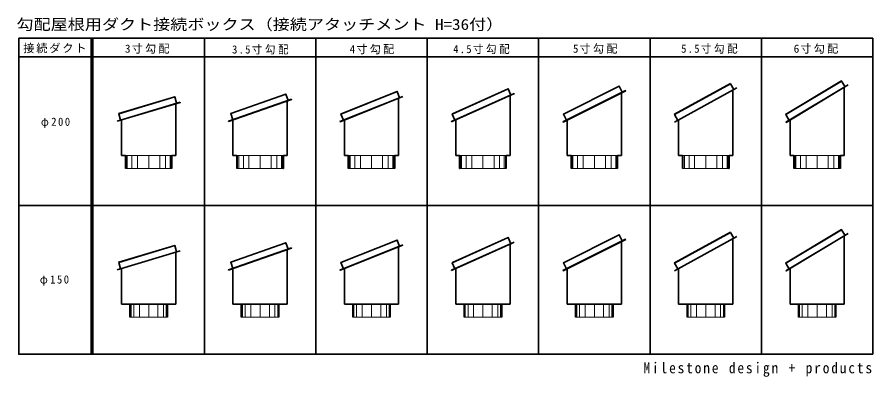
# Model space of a CAD drawing. Units: millimetres, scale not verified. Extents: x -1936 to 2673, y -1009 to 927.
import ezdxf
from ezdxf.enums import TextEntityAlignment as Align

# ---------------------------------------------------------------- set-up
doc = ezdxf.new("R2010")
doc.units = ezdxf.units.MM
doc.header["$LTSCALE"] = 20
doc.layers.add('0-0', color=4, linetype='Continuous', lineweight=9)
doc.styles.add('ＭＳ ゴシック', font='')
doc.styles.add('ＭＳ 明朝', font='')
doc.styles.get('ＭＳ ゴシック').set_extended_font_data('MS Gothic')
doc.styles.get('ＭＳ 明朝').set_extended_font_data('MS Mincho')

msp = doc.modelspace()

# ---------------------------------------------------------------- linework, layer by layer
at = {"layer": '0-0', "color": 7, "lineweight": 35}
for p, q in [((-1927.43, 812.73), (1472.57, 812.73)), ((-1537.43, 812.73), (-1537.43, -887.27)), ((-1527.43, 812.73), (-1527.43, -887.27)), ((-927.43, 812.73), (-927.43, -887.27)), ((-327.43, 812.73), (-327.43, -887.27)), ((272.57, 812.73), (272.57, -887.27)), ((872.57, 812.73), (872.57, -887.27)), ((1472.57, 812.73), (1472.57, -87.27)), ((1472.57, 812.73), (2672.57, 812.73)), ((1472.57, 812.73), (1472.57, -887.27)), ((2072.57, 812.73), (2072.57, -887.27)), ((2672.57, 812.73), (2672.57, -887.27)), ((-1927.43, 712.73), (1472.57, 712.73)), ((1472.57, 712.73), (2672.57, 712.73)), ((1005.67, 403.65), (1307.09, 554.36)), ((1323.19, 522.16), (1307.09, 554.36)), ((1604.49, 402.81), (1905.56, 568.4)), ((1922.91, 536.85), (1905.56, 568.4)), ((2203.4, 401.96), (2504.27, 582.49)), ((2204.51, 361.23), (2539.69, 562.34)), ((2204.77, 360.8), (2539.95, 561.91)), ((2205.03, 360.37), (2540.2, 561.48)), ((2522.8, 551.62), (2504.27, 582.49)), ((2540.2, 561.48), (2539.69, 562.34)), ((-476.67, 477.67), (-488.56, 511.65)), ((110.02, 525.97), (-191.73, 405.27)), ((123.39, 492.54), (110.02, 525.97)), ((407.39, 404.79), (707.71, 539.93)), ((446.47, 382.9), (730.23, 510.59)), ((698.17, 495.5), (730.48, 510.04)), ((722.48, 507.1), (707.71, 539.93)), ((730.23, 510.59), (740.72, 515.31)), ((730.48, 510.04), (740.96, 514.76)), ((740.96, 514.76), (740.51, 515.77)), ((1003.66, 362.95), (1340.86, 531.55)), ((1003.88, 362.5), (1341.08, 531.1)), ((1004.11, 362.06), (1341.3, 530.66)), ((1318.77, 519.39), (1318.77, 182.73)), ((1341.3, 530.66), (1340.86, 531.55)), ((1604.08, 362.07), (1940.19, 546.93)), ((1604.32, 361.63), (1940.43, 546.49)), ((1604.56, 361.19), (1940.67, 546.05)), ((1918.77, 534), (1918.77, 182.73)), ((1940.67, 546.05), (1940.19, 546.93)), ((2518.77, 548.62), (2518.77, 182.73)), ((-1397.77, 367.01), (-1057.74, 469.02)), ((-1397.62, 366.53), (-1057.59, 468.54)), ((-1397.48, 366.05), (-1057.45, 468.06)), ((-1388.81, 406.76), (-1087.1, 497.27)), ((-1076.75, 462.79), (-1087.1, 497.27)), ((-1081.23, 460.93), (-1081.23, 182.73)), ((-1057.45, 468.06), (-1057.74, 469.02)), ((-797.46, 365.92), (-457.95, 484.75)), ((-797.3, 365.45), (-457.79, 484.28)), ((-797.13, 364.98), (-457.62, 483.81)), ((-481.23, 475.54), (-481.23, 182.73)), ((-457.85, 499.51), (-458.04, 499.97)), ((-457.62, 483.81), (-457.95, 484.75)), ((141.78, 500.44), (-197.12, 364.88)), ((141.96, 499.97), (-196.93, 364.42)), ((118.77, 490.16), (118.77, 182.73)), ((142.15, 499.51), (141.96, 499.97)), ((718.77, 504.77), (718.77, 182.73)), ((-1378.47, 372.28), (-1388.81, 406.76)), ((-1373.53, 373.24), (-1373.53, 182.73)), ((-773.53, 373.24), (-773.53, 182.73)), ((-178.36, 371.84), (-191.73, 405.27)), ((-173.53, 373.24), (-173.53, 182.73)), ((422.16, 371.96), (407.39, 404.79)), ((414.41, 368.47), (446.47, 382.9)), ((426.47, 373.24), (426.47, 182.73)), ((1021.77, 371.45), (1005.67, 403.65)), ((1026.47, 373.24), (1026.47, 182.73)), ((1621.84, 371.27), (1604.49, 402.81)), ((1626.47, 373.24), (1626.47, 182.73)), ((2221.92, 371.09), (2203.4, 401.96)), ((2226.47, 373.24), (2226.47, 182.73)), ((-1397.48, 366.05), (-1397.77, 367.01)), ((-797.13, 364.98), (-797.46, 365.92)), ((403.92, 363.75), (414.41, 368.47)), ((1004.11, 362.06), (1003.66, 362.95)), ((1604.56, 361.19), (1604.08, 362.07)), ((2205.03, 360.37), (2204.51, 361.23)), ((-1373.53, 182.73), (-1353.03, 182.73)), ((-1353.03, 182.73), (-1353.03, 112.73)), ((-1101.83, 182.73), (-1081.23, 182.73)), ((-1101.83, 182.73), (-1101.83, 112.73)), ((-773.53, 182.73), (-753.03, 182.73)), ((-753.03, 182.73), (-753.03, 112.73)), ((-501.83, 182.73), (-481.23, 182.73)), ((-501.83, 182.73), (-501.83, 112.73)), ((-173.53, 182.73), (-153.03, 182.73)), ((-153.03, 182.73), (-153.03, 112.73)), ((98.17, 182.73), (118.77, 182.73)), ((98.17, 182.73), (98.17, 112.73)), ((426.47, 182.73), (446.97, 182.73)), ((446.97, 182.73), (446.97, 112.73)), ((698.17, 182.73), (718.77, 182.73)), ((698.17, 182.73), (698.17, 112.73)), ((1026.47, 182.73), (1046.97, 182.73)), ((1046.97, 182.73), (1046.97, 112.73)), ((1298.17, 182.73), (1318.77, 182.73)), ((1298.17, 182.73), (1298.17, 112.73)), ((1626.47, 182.73), (1646.97, 182.73)), ((1646.97, 182.73), (1646.97, 112.73)), ((1898.17, 182.73), (1918.77, 182.73)), ((1898.17, 182.73), (1898.17, 112.73)), ((2226.47, 182.73), (2246.97, 182.73)), ((2246.97, 182.73), (2246.97, 112.73)), ((2498.17, 182.73), (2518.77, 182.73)), ((2498.17, 182.73), (2498.17, 112.73)), ((-1353.03, 112.73), (-1352.43, 112.73)), ((-1101.83, 112.73), (-1102.43, 112.73)), ((-753.03, 112.73), (-752.43, 112.73)), ((-501.83, 112.73), (-502.43, 112.73)), ((-153.03, 112.73), (-152.43, 112.73)), ((98.17, 112.73), (97.57, 112.73)), ((446.97, 112.73), (447.57, 112.73)), ((698.17, 112.73), (697.57, 112.73)), ((1046.97, 112.73), (1047.57, 112.73)), ((1298.17, 112.73), (1297.57, 112.73)), ((1646.97, 112.73), (1647.57, 112.73)), ((1898.17, 112.73), (1897.57, 112.73)), ((2246.97, 112.73), (2247.57, 112.73)), ((2498.17, 112.73), (2497.57, 112.73)), ((-1927.43, -87.27), (1472.57, -87.27)), ((1472.57, -87.27), (2672.57, -87.27)), ((2203.4, -398.04), (2504.27, -217.51)), ((2522.8, -248.38), (2504.27, -217.51)), ((110.02, -274.03), (-191.73, -394.73)), ((123.39, -307.46), (110.02, -274.03)), ((407.39, -395.21), (707.71, -260.07)), ((722.48, -292.9), (707.71, -260.07)), ((1003.66, -437.05), (1340.86, -268.45)), ((1003.88, -437.5), (1341.08, -268.9)), ((1004.11, -437.94), (1341.3, -269.34)), ((1005.67, -396.35), (1307.09, -245.64)), ((1323.19, -277.84), (1307.09, -245.64)), ((1341.3, -269.34), (1340.86, -268.45)), ((1604.08, -437.93), (1940.19, -253.07)), ((1604.32, -438.37), (1940.43, -253.51)), ((1604.49, -397.19), (1905.56, -231.6)), ((1604.56, -438.81), (1940.67, -253.95)), ((1922.91, -263.15), (1905.56, -231.6)), ((1918.77, -266), (1918.77, -617.27)), ((1940.67, -253.95), (1940.19, -253.07)), ((2204.51, -438.77), (2539.69, -237.66)), ((2204.77, -439.2), (2539.95, -238.09)), ((2205.03, -439.63), (2540.2, -238.52)), ((2518.77, -251.38), (2518.77, -617.27)), ((2540.2, -238.52), (2539.69, -237.66)), ((-1388.81, -393.24), (-1087.1, -302.73)), ((-1076.75, -337.21), (-1087.1, -302.73)), ((-797.46, -434.08), (-457.95, -315.25)), ((-797.3, -434.55), (-457.79, -315.72)), ((-797.13, -435.02), (-457.62, -316.19)), ((-476.67, -322.33), (-488.56, -288.35)), ((-457.85, -300.49), (-458.04, -300.03)), ((-457.62, -316.19), (-457.95, -315.25)), ((141.78, -299.56), (-197.12, -435.12)), ((141.96, -300.03), (-196.93, -435.58)), ((118.77, -309.84), (118.77, -617.27)), ((142.15, -300.49), (141.96, -300.03)), ((446.47, -417.1), (730.23, -289.41)), ((698.17, -304.5), (730.48, -289.96)), ((718.77, -295.23), (718.77, -617.27)), ((730.23, -289.41), (740.72, -284.69)), ((730.48, -289.96), (740.96, -285.24)), ((740.96, -285.24), (740.51, -284.23)), ((1318.77, -280.61), (1318.77, -617.27)), ((-1397.77, -432.99), (-1057.74, -330.98)), ((-1397.62, -433.47), (-1057.59, -331.46)), ((-1397.48, -433.95), (-1057.45, -331.94)), ((-1081.23, -339.07), (-1081.23, -617.27)), ((-1057.45, -331.94), (-1057.74, -330.98)), ((-481.23, -324.46), (-481.23, -617.27)), ((-1378.47, -427.72), (-1388.81, -393.24)), ((-178.36, -428.16), (-191.73, -394.73)), ((422.16, -428.04), (407.39, -395.21)), ((1021.77, -428.55), (1005.67, -396.35)), ((1621.84, -428.73), (1604.49, -397.19)), ((2221.92, -428.91), (2203.4, -398.04)), ((-1397.48, -433.95), (-1397.77, -432.99)), ((-1373.53, -426.76), (-1373.53, -617.27)), ((-797.13, -435.02), (-797.46, -434.08)), ((-773.53, -426.76), (-773.53, -617.27)), ((-173.53, -426.76), (-173.53, -617.27)), ((403.92, -436.25), (414.41, -431.53)), ((414.41, -431.53), (446.47, -417.1)), ((426.47, -426.76), (426.47, -617.27)), ((1004.11, -437.94), (1003.66, -437.05)), ((1026.47, -426.76), (1026.47, -617.27)), ((1604.56, -438.81), (1604.08, -437.93)), ((1626.47, -426.76), (1626.47, -617.27)), ((2205.03, -439.63), (2204.51, -438.77)), ((2226.47, -426.76), (2226.47, -617.27)), ((-1328.43, -617.27), (-1328.43, -687.27)), ((-1126.43, -617.27), (-1126.43, -687.27)), ((-728.43, -617.27), (-728.43, -687.27)), ((-526.43, -617.27), (-526.43, -687.27)), ((-128.43, -617.27), (-128.43, -687.27)), ((73.57, -617.27), (73.57, -687.27)), ((471.57, -617.27), (471.57, -687.27)), ((673.57, -617.27), (673.57, -687.27)), ((1071.57, -617.27), (1071.57, -687.27)), ((1273.57, -617.27), (1273.57, -687.27)), ((1671.57, -617.27), (1671.57, -687.27)), ((1873.57, -617.27), (1873.57, -687.27)), ((2271.57, -617.27), (2271.57, -687.27)), ((2473.57, -617.27), (2473.57, -687.27)), ((1472.57, -887.27), (2672.57, -887.27))]:
    msp.add_line(p, q, dxfattribs=at)
at = {"layer": '0-0'}
for p, q in [((1603.05, 405.44), (1904.11, 571.02)), ((1904.11, 571.02), (1905.56, 568.4)), ((2201.86, 404.54), (2502.73, 585.06)), ((2502.73, 585.06), (2504.27, 582.49)), ((-786.58, 410.52), (-489.55, 514.48)), ((-489.55, 514.48), (-488.56, 511.65)), ((108.91, 528.76), (110.02, 525.97)), ((406.16, 407.52), (706.48, 542.67)), ((707.71, 539.93), (706.48, 542.67)), ((-1389.67, 409.63), (-1087.96, 500.15)), ((-1087.96, 500.15), (-1087.1, 497.27)), ((-1389.67, 409.63), (-1388.81, 406.76)), ((-786.58, 410.52), (-785.59, 407.69)), ((406.16, 407.52), (407.39, 404.79)), ((1004.33, 406.33), (1005.67, 403.65)), ((1603.05, 405.44), (1604.49, 402.81)), ((2201.86, 404.54), (2203.4, 401.96)), ((-1353.03, 182.73), (-1101.83, 182.73)), ((-1352.63, 182.73), (-1352.63, 112.73)), ((-1351.93, 182.73), (-1351.93, 112.73)), ((-1350.43, 182.73), (-1350.43, 112.73)), ((-1348.43, 182.73), (-1348.43, 112.73)), ((-1342.43, 182.73), (-1342.43, 112.73)), ((-1317.43, 182.73), (-1317.43, 112.73)), ((-1287.43, 182.73), (-1287.43, 112.73)), ((-1227.43, 182.73), (-1227.43, 112.73)), ((-1167.43, 182.73), (-1167.43, 112.73)), ((-1137.43, 182.73), (-1137.43, 112.73)), ((-1112.43, 182.73), (-1112.43, 112.73)), ((-1106.43, 182.73), (-1106.43, 112.73)), ((-1104.43, 182.73), (-1104.43, 112.73)), ((-1102.93, 182.73), (-1102.93, 112.73)), ((-1102.23, 182.73), (-1102.23, 112.73)), ((-753.03, 182.73), (-501.83, 182.73)), ((-752.63, 182.73), (-752.63, 112.73)), ((-751.93, 182.73), (-751.93, 112.73)), ((-750.43, 182.73), (-750.43, 112.73)), ((-748.43, 182.73), (-748.43, 112.73)), ((-742.43, 182.73), (-742.43, 112.73)), ((-717.43, 182.73), (-717.43, 112.73)), ((-687.43, 182.73), (-687.43, 112.73)), ((-627.43, 182.73), (-627.43, 112.73)), ((-567.43, 182.73), (-567.43, 112.73)), ((-537.43, 182.73), (-537.43, 112.73)), ((-512.43, 182.73), (-512.43, 112.73)), ((-506.43, 182.73), (-506.43, 112.73)), ((-504.43, 182.73), (-504.43, 112.73)), ((-502.93, 182.73), (-502.93, 112.73)), ((-502.23, 182.73), (-502.23, 112.73)), ((-153.03, 182.73), (98.17, 182.73)), ((-152.63, 182.73), (-152.63, 112.73)), ((-151.93, 182.73), (-151.93, 112.73)), ((-150.43, 182.73), (-150.43, 112.73)), ((-148.43, 182.73), (-148.43, 112.73)), ((-142.43, 182.73), (-142.43, 112.73)), ((-117.43, 182.73), (-117.43, 112.73)), ((-87.43, 182.73), (-87.43, 112.73)), ((-27.43, 182.73), (-27.43, 112.73)), ((32.57, 182.73), (32.57, 112.73)), ((62.57, 182.73), (62.57, 112.73)), ((87.57, 182.73), (87.57, 112.73)), ((93.57, 182.73), (93.57, 112.73)), ((95.57, 182.73), (95.57, 112.73)), ((97.07, 182.73), (97.07, 112.73)), ((97.77, 182.73), (97.77, 112.73)), ((446.97, 182.73), (698.17, 182.73)), ((447.37, 182.73), (447.37, 112.73)), ((448.07, 182.73), (448.07, 112.73)), ((449.57, 182.73), (449.57, 112.73)), ((451.57, 182.73), (451.57, 112.73)), ((457.57, 182.73), (457.57, 112.73)), ((482.57, 182.73), (482.57, 112.73)), ((512.57, 182.73), (512.57, 112.73)), ((572.57, 182.73), (572.57, 112.73)), ((632.57, 182.73), (632.57, 112.73)), ((662.57, 182.73), (662.57, 112.73)), ((687.57, 182.73), (687.57, 112.73)), ((693.57, 182.73), (693.57, 112.73)), ((695.57, 182.73), (695.57, 112.73)), ((697.07, 182.73), (697.07, 112.73)), ((697.77, 182.73), (697.77, 112.73)), ((1046.97, 182.73), (1298.17, 182.73)), ((1047.37, 182.73), (1047.37, 112.73)), ((1048.07, 182.73), (1048.07, 112.73)), ((1049.57, 182.73), (1049.57, 112.73)), ((1051.57, 182.73), (1051.57, 112.73)), ((1057.57, 182.73), (1057.57, 112.73)), ((1082.57, 182.73), (1082.57, 112.73)), ((1112.57, 182.73), (1112.57, 112.73)), ((1172.57, 182.73), (1172.57, 112.73)), ((1232.57, 182.73), (1232.57, 112.73)), ((1262.57, 182.73), (1262.57, 112.73)), ((1287.57, 182.73), (1287.57, 112.73)), ((1293.57, 182.73), (1293.57, 112.73)), ((1295.57, 182.73), (1295.57, 112.73)), ((1297.07, 182.73), (1297.07, 112.73)), ((1297.77, 182.73), (1297.77, 112.73)), ((1646.97, 182.73), (1898.17, 182.73)), ((1647.37, 182.73), (1647.37, 112.73)), ((1648.07, 182.73), (1648.07, 112.73)), ((1649.57, 182.73), (1649.57, 112.73)), ((1651.57, 182.73), (1651.57, 112.73)), ((1657.57, 182.73), (1657.57, 112.73)), ((1682.57, 182.73), (1682.57, 112.73)), ((1712.57, 182.73), (1712.57, 112.73)), ((1772.57, 182.73), (1772.57, 112.73)), ((1832.57, 182.73), (1832.57, 112.73)), ((1862.57, 182.73), (1862.57, 112.73)), ((1887.57, 182.73), (1887.57, 112.73)), ((1893.57, 182.73), (1893.57, 112.73)), ((1895.57, 182.73), (1895.57, 112.73)), ((1897.07, 182.73), (1897.07, 112.73)), ((1897.77, 182.73), (1897.77, 112.73)), ((2246.97, 182.73), (2498.17, 182.73)), ((2247.37, 182.73), (2247.37, 112.73)), ((2248.07, 182.73), (2248.07, 112.73)), ((2249.57, 182.73), (2249.57, 112.73)), ((2251.57, 182.73), (2251.57, 112.73)), ((2257.57, 182.73), (2257.57, 112.73)), ((2282.57, 182.73), (2282.57, 112.73)), ((2312.57, 182.73), (2312.57, 112.73)), ((2372.57, 182.73), (2372.57, 112.73)), ((2432.57, 182.73), (2432.57, 112.73)), ((2462.57, 182.73), (2462.57, 112.73)), ((2487.57, 182.73), (2487.57, 112.73)), ((2493.57, 182.73), (2493.57, 112.73)), ((2495.57, 182.73), (2495.57, 112.73)), ((2497.07, 182.73), (2497.07, 112.73)), ((2497.77, 182.73), (2497.77, 112.73)), ((-1352.43, 112.73), (-1102.43, 112.73)), ((-752.43, 112.73), (-502.43, 112.73)), ((-152.43, 112.73), (97.57, 112.73)), ((447.57, 112.73), (697.57, 112.73)), ((1047.57, 112.73), (1297.57, 112.73)), ((1647.57, 112.73), (1897.57, 112.73)), ((2247.57, 112.73), (2497.57, 112.73)), ((1603.05, -394.56), (1904.11, -228.98)), ((1904.11, -228.98), (1905.56, -231.6)), ((2201.86, -395.46), (2502.73, -214.94)), ((2502.73, -214.94), (2504.27, -217.51)), ((108.91, -271.24), (110.02, -274.03)), ((406.16, -392.48), (706.48, -257.33)), ((707.71, -260.07), (706.48, -257.33)), ((-1389.67, -390.37), (-1087.96, -299.85)), ((-1087.96, -299.85), (-1087.1, -302.73)), ((-786.58, -389.48), (-489.55, -285.52)), ((-489.55, -285.52), (-488.56, -288.35)), ((-1389.67, -390.37), (-1388.81, -393.24)), ((-786.58, -389.48), (-785.59, -392.31)), ((406.16, -392.48), (407.39, -395.21)), ((1004.33, -393.67), (1005.67, -396.35)), ((1603.05, -394.56), (1604.49, -397.19)), ((2201.86, -395.46), (2203.4, -398.04)), ((-1328.43, -617.27), (-1126.43, -617.27)), ((-1328.23, -617.27), (-1328.23, -687.27)), ((-1327.93, -617.27), (-1327.93, -687.27)), ((-1326.93, -617.27), (-1326.93, -687.27)), ((-1325.43, -617.27), (-1325.43, -687.27)), ((-1322.43, -617.27), (-1322.43, -687.27)), ((-1307.43, -617.27), (-1307.43, -687.27)), ((-1277.43, -617.27), (-1277.43, -687.27)), ((-1227.43, -617.27), (-1227.43, -687.27)), ((-1177.43, -617.27), (-1177.43, -687.27)), ((-1147.43, -617.27), (-1147.43, -687.27)), ((-1132.43, -617.27), (-1132.43, -687.27)), ((-1129.43, -617.27), (-1129.43, -687.27)), ((-1127.93, -617.27), (-1127.93, -687.27)), ((-1126.93, -617.27), (-1126.93, -687.27)), ((-1126.63, -617.27), (-1126.63, -687.27)), ((-728.43, -617.27), (-526.43, -617.27)), ((-728.23, -617.27), (-728.23, -687.27)), ((-727.93, -617.27), (-727.93, -687.27)), ((-726.93, -617.27), (-726.93, -687.27)), ((-725.43, -617.27), (-725.43, -687.27)), ((-722.43, -617.27), (-722.43, -687.27)), ((-707.43, -617.27), (-707.43, -687.27)), ((-677.43, -617.27), (-677.43, -687.27)), ((-627.43, -617.27), (-627.43, -687.27)), ((-577.43, -617.27), (-577.43, -687.27)), ((-547.43, -617.27), (-547.43, -687.27)), ((-532.43, -617.27), (-532.43, -687.27)), ((-529.43, -617.27), (-529.43, -687.27)), ((-527.93, -617.27), (-527.93, -687.27)), ((-526.93, -617.27), (-526.93, -687.27)), ((-526.63, -617.27), (-526.63, -687.27)), ((-128.43, -617.27), (73.57, -617.27)), ((-128.23, -617.27), (-128.23, -687.27)), ((-127.93, -617.27), (-127.93, -687.27)), ((-126.93, -617.27), (-126.93, -687.27)), ((-125.43, -617.27), (-125.43, -687.27)), ((-122.43, -617.27), (-122.43, -687.27)), ((-107.43, -617.27), (-107.43, -687.27)), ((-77.43, -617.27), (-77.43, -687.27)), ((-27.43, -617.27), (-27.43, -687.27)), ((22.57, -617.27), (22.57, -687.27)), ((52.57, -617.27), (52.57, -687.27)), ((67.57, -617.27), (67.57, -687.27)), ((70.57, -617.27), (70.57, -687.27)), ((72.07, -617.27), (72.07, -687.27)), ((73.07, -617.27), (73.07, -687.27)), ((73.37, -617.27), (73.37, -687.27)), ((471.57, -617.27), (673.57, -617.27)), ((471.77, -617.27), (471.77, -687.27)), ((472.07, -617.27), (472.07, -687.27)), ((473.07, -617.27), (473.07, -687.27)), ((474.57, -617.27), (474.57, -687.27)), ((477.57, -617.27), (477.57, -687.27)), ((492.57, -617.27), (492.57, -687.27)), ((522.57, -617.27), (522.57, -687.27)), ((572.57, -617.27), (572.57, -687.27)), ((622.57, -617.27), (622.57, -687.27)), ((652.57, -617.27), (652.57, -687.27)), ((667.57, -617.27), (667.57, -687.27)), ((670.57, -617.27), (670.57, -687.27)), ((672.07, -617.27), (672.07, -687.27)), ((673.07, -617.27), (673.07, -687.27)), ((673.37, -617.27), (673.37, -687.27)), ((1071.57, -617.27), (1273.57, -617.27)), ((1071.77, -617.27), (1071.77, -687.27)), ((1072.07, -617.27), (1072.07, -687.27)), ((1073.07, -617.27), (1073.07, -687.27)), ((1074.57, -617.27), (1074.57, -687.27)), ((1077.57, -617.27), (1077.57, -687.27)), ((1092.57, -617.27), (1092.57, -687.27)), ((1122.57, -617.27), (1122.57, -687.27)), ((1172.57, -617.27), (1172.57, -687.27)), ((1222.57, -617.27), (1222.57, -687.27)), ((1252.57, -617.27), (1252.57, -687.27)), ((1267.57, -617.27), (1267.57, -687.27)), ((1270.57, -617.27), (1270.57, -687.27)), ((1272.07, -617.27), (1272.07, -687.27)), ((1273.07, -617.27), (1273.07, -687.27)), ((1273.37, -617.27), (1273.37, -687.27)), ((1671.57, -617.27), (1873.57, -617.27)), ((1671.77, -617.27), (1671.77, -687.27)), ((1672.07, -617.27), (1672.07, -687.27)), ((1673.07, -617.27), (1673.07, -687.27)), ((1674.57, -617.27), (1674.57, -687.27)), ((1677.57, -617.27), (1677.57, -687.27)), ((1692.57, -617.27), (1692.57, -687.27)), ((1722.57, -617.27), (1722.57, -687.27)), ((1772.57, -617.27), (1772.57, -687.27)), ((1822.57, -617.27), (1822.57, -687.27)), ((1852.57, -617.27), (1852.57, -687.27)), ((1867.57, -617.27), (1867.57, -687.27)), ((1870.57, -617.27), (1870.57, -687.27)), ((1872.07, -617.27), (1872.07, -687.27)), ((1873.07, -617.27), (1873.07, -687.27)), ((1873.37, -617.27), (1873.37, -687.27)), ((2271.57, -617.27), (2473.57, -617.27)), ((2271.77, -617.27), (2271.77, -687.27)), ((2272.07, -617.27), (2272.07, -687.27)), ((2273.07, -617.27), (2273.07, -687.27)), ((2274.57, -617.27), (2274.57, -687.27)), ((2277.57, -617.27), (2277.57, -687.27)), ((2292.57, -617.27), (2292.57, -687.27)), ((2322.57, -617.27), (2322.57, -687.27)), ((2372.57, -617.27), (2372.57, -687.27)), ((2422.57, -617.27), (2422.57, -687.27)), ((2452.57, -617.27), (2452.57, -687.27)), ((2467.57, -617.27), (2467.57, -687.27)), ((2470.57, -617.27), (2470.57, -687.27)), ((2472.07, -617.27), (2472.07, -687.27)), ((2473.07, -617.27), (2473.07, -687.27)), ((2473.37, -617.27), (2473.37, -687.27)), ((-1328.43, -687.27), (-1126.43, -687.27)), ((-728.43, -687.27), (-526.43, -687.27)), ((-128.43, -687.27), (73.57, -687.27)), ((471.57, -687.27), (673.57, -687.27)), ((1071.57, -687.27), (1273.57, -687.27)), ((1671.57, -687.27), (1873.57, -687.27)), ((2271.57, -687.27), (2473.57, -687.27))]:
    msp.add_line(p, q, dxfattribs=at)
at = {"layer": '0-0', "color": 7, "lineweight": 35}
for points in [[(-1927.43, 812.73), (-1927.43, -887.27), (1472.57, -887.27)], [(-773.7, 373.71), (-785.59, 407.69), (-488.56, 511.65)], [(404.17, 363.2), (403.72, 364.21), (740.51, 515.77)], [(142.15, 499.51), (-196.75, 363.95), (-197.12, 364.88)], [(404.17, 363.2), (414.66, 367.92), (698.17, 495.5)], [(-773.7, -426.29), (-785.59, -392.31), (-488.56, -288.35)], [(142.15, -300.49), (-196.75, -436.05), (-197.12, -435.12)], [(404.17, -436.8), (403.72, -435.79), (740.51, -284.23)], [(404.17, -436.8), (414.66, -432.08), (698.17, -304.5)], [(-1373.53, -617.27), (-1227.43, -617.27), (-1081.23, -617.27)], [(-773.53, -617.27), (-627.43, -617.27), (-481.23, -617.27)], [(-173.53, -617.27), (-27.43, -617.27), (118.77, -617.27)], [(426.47, -617.27), (572.57, -617.27), (718.77, -617.27)], [(1026.47, -617.27), (1172.57, -617.27), (1318.77, -617.27)], [(1626.47, -617.27), (1772.57, -617.27), (1918.77, -617.27)], [(2226.47, -617.27), (2372.57, -617.27), (2518.77, -617.27)]]:
    msp.add_lwpolyline(points, dxfattribs=at)
at = {"layer": '0-0'}
for points in [[(1004.33, 406.33), (1305.75, 557.04), (1307.09, 554.36)], [(108.91, 528.76), (-192.85, 408.06), (-191.73, 405.27)], [(108.91, -271.24), (-192.85, -391.94), (-191.73, -394.73)], [(1004.33, -393.67), (1305.75, -242.96), (1307.09, -245.64)]]:
    msp.add_lwpolyline(points, dxfattribs=at)

# ---------------------------------------------------------------- texts
at = {"layer": '0-0', "color": 7, "style": 'ＭＳ ゴシック', "width": 1.15}
msp.add_text('勾配屋根用ダクト接続ボックス（接続アタッチメント H=36付）', height=58.65, dxfattribs=at).set_placement((-1939.28, 840.69), align=Align.BOTTOM_LEFT)
at = {"layer": '0-0', "color": 7, "attachment_point": 7}
for s, insert, char_height, style in [('\\T1.17;接続ダクト', (-1902.93, 732.52), 43.99, 'ＭＳ ゴシック'), ('\\T1.2;3寸勾配', (-1355.1, 729.94), 43.99, 'ＭＳ ゴシック'), ('\\T1.2;5寸勾配', (1057.01, 729.83), 43.99, 'ＭＳ ゴシック'), ('\\T1.24;\\W0.95;5.5寸勾配', (1640.27, 729.83), 43.99, 'ＭＳ ゴシック'), ('\\T1.2;6寸勾配', (2246.18, 729.83), 43.99, 'ＭＳ ゴシック'), ('\\T1.24;\\W0.95;3.5寸勾配', (-778.21, 725.51), 43.99, 'ＭＳ ゴシック'), ('\\T1.2;4寸勾配', (-145.2, 726.7), 43.99, 'ＭＳ ゴシック'), ('\\T1.24;\\W0.95;4.5寸勾配', (412.47, 727.79), 43.99, 'ＭＳ ゴシック'), ('\\T1.29;\\W0.95;φ200', (-1807.97, 329.83), 43.99, 'ＭＳ ゴシック'), ('\\T1.29;\\W0.95;φ150', (-1813.69, -519.1), 43.99, 'ＭＳ ゴシック'), ('\\T1.28;\\W0.9;Milestone\\~design\\~+\\~products', (1437.4, -1009.48), 58.65, 'ＭＳ 明朝')]:
    msp.add_mtext(s, dxfattribs=dict(at, insert=insert, char_height=char_height, style=style))

doc.saveas('drawing.dxf')
